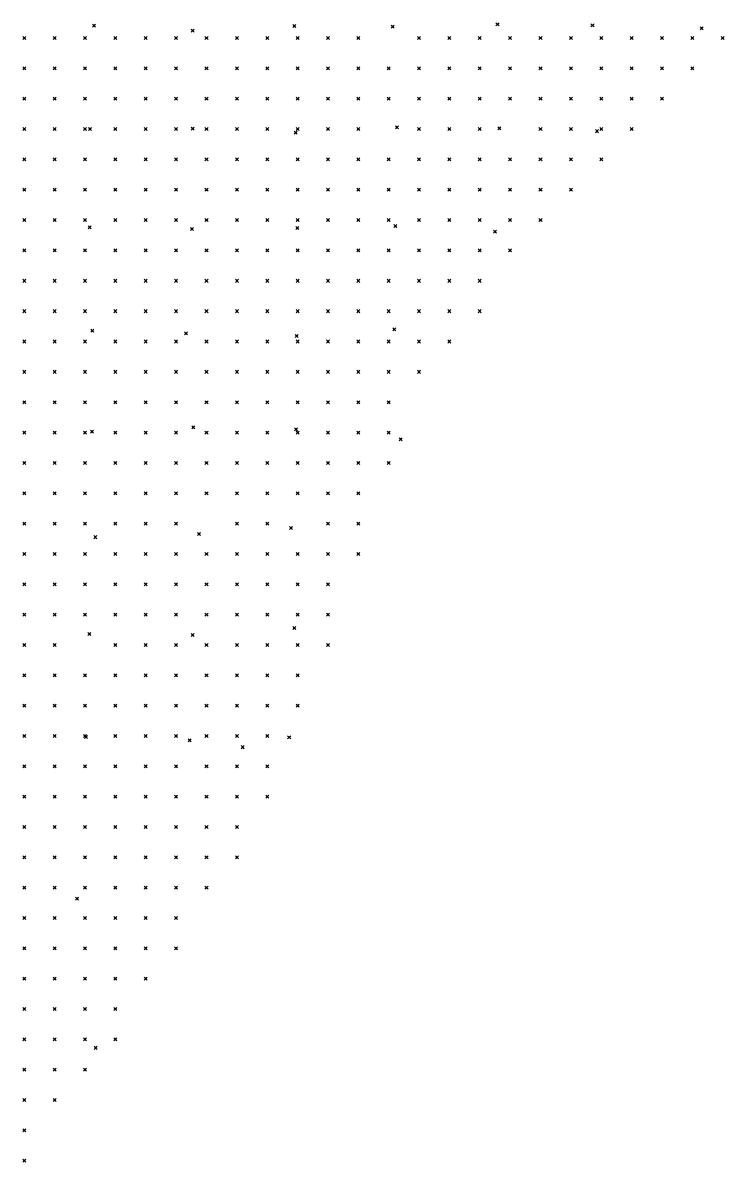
# Model space of a CAD drawing. Header units: metres. Extents: x 441556 to 446409, y 432338 to 461058.
# Drawn here: x 445595.7 to 445664.9, y 437598.1 to 437710.8 of the extents above; entities that cross this region are included whole.
import ezdxf

# ---------------------------------------------------------------- set-up
doc = ezdxf.new("R2010")
doc.units = ezdxf.units.M
doc.header["$MEASUREMENT"] = 0
doc.header["$PDMODE"] = 35
doc.header["$PDSIZE"] = 0.15
doc.layers.add('DTM-NOK-RevN_LIDAR_co_lidar', color=91, linetype='Continuous', lineweight=0)
doc.layers.add('DTM-NOK-RevN_RTK', color=32, linetype='Continuous', lineweight=0)

msp = doc.modelspace()

# ---------------------------------------------------------------- linework, layer by layer
at = {"layer": 'DTM-NOK-RevN_LIDAR_co_lidar'}
for p in [(445595.801, 437709.237, 349.487), (445598.8, 437709.237, 349.815), (445601.8, 437709.237, 350.088), (445604.799, 437709.237, 350.466), (445607.798, 437709.237, 350.821), (445610.798, 437709.237, 351.143), (445613.797, 437709.237, 351.53), (445616.797, 437709.237, 351.949), (445619.796, 437709.237, 352.38), (445622.795, 437709.237, 352.777), (445625.795, 437709.237, 353.169), (445628.794, 437709.237, 353.64), (445634.793, 437709.237, 354.316), (445637.792, 437709.237, 354.513), (445640.791, 437709.237, 354.996), (445643.791, 437709.237, 355.512), (445646.79, 437709.237, 355.853), (445649.79, 437709.237, 356.092), (445652.789, 437709.237, 356.646), (445655.788, 437709.237, 357.056), (445658.788, 437709.237, 357.681), (445661.787, 437709.237, 357.753), (445664.786, 437709.237, 357.838), (445595.801, 437706.237, 349.659), (445598.8, 437706.237, 349.983), (445601.8, 437706.237, 350.282), (445604.799, 437706.237, 350.598), (445607.798, 437706.237, 350.981), (445610.798, 437706.237, 351.388), (445613.797, 437706.237, 351.772), (445616.797, 437706.237, 352.216), (445619.796, 437706.237, 352.569), (445622.795, 437706.237, 352.932), (445625.795, 437706.237, 353.385), (445628.794, 437706.237, 353.97), (445631.793, 437706.237, 354.382), (445634.793, 437706.237, 354.723), (445637.792, 437706.237, 355.057), (445640.791, 437706.237, 355.432), (445643.791, 437706.237, 355.72), (445646.79, 437706.237, 356.059), (445649.79, 437706.237, 356.524), (445652.789, 437706.237, 357.181), (445655.788, 437706.237, 357.611), (445658.788, 437706.237, 358.02), (445661.787, 437706.237, 358.038), (445595.801, 437703.238, 349.763), (445598.8, 437703.238, 350.1), (445601.8, 437703.238, 350.435), (445604.799, 437703.238, 350.824), (445607.798, 437703.238, 351.2), (445610.798, 437703.238, 351.627), (445613.797, 437703.238, 352.047), (445616.797, 437703.238, 352.442), (445619.796, 437703.238, 352.74), (445622.795, 437703.238, 353.105), (445625.795, 437703.238, 353.619), (445628.794, 437703.238, 354.164), (445631.793, 437703.238, 354.647), (445634.793, 437703.238, 354.989), (445637.792, 437703.238, 355.401), (445640.791, 437703.238, 355.633), (445643.791, 437703.238, 355.938), (445646.79, 437703.238, 356.383), (445649.79, 437703.238, 356.84), (445652.789, 437703.238, 357.447), (445655.788, 437703.238, 358.012), (445658.788, 437703.238, 358.298), (445595.801, 437700.239, 349.864), (445598.8, 437700.239, 350.192), (445601.8, 437700.239, 350.575), (445604.799, 437700.239, 351.026), (445607.798, 437700.239, 351.458), (445610.798, 437700.239, 351.842), (445613.797, 437700.239, 352.271), (445616.797, 437700.239, 352.65), (445619.796, 437700.239, 353.012), (445622.795, 437700.239, 353.361), (445625.795, 437700.239, 353.808), (445628.794, 437700.239, 354.32), (445634.793, 437700.239, 355.154), (445637.792, 437700.239, 355.513), (445640.791, 437700.239, 355.83), (445646.79, 437700.239, 356.789), (445649.79, 437700.239, 357.2), (445652.789, 437700.239, 357.58), (445655.788, 437700.239, 358.254), (445595.801, 437697.239, 349.978), (445598.8, 437697.239, 350.35), (445601.8, 437697.239, 350.758), (445604.799, 437697.239, 351.197), (445607.798, 437697.239, 351.619), (445610.798, 437697.239, 352.026), (445613.797, 437697.239, 352.462), (445616.797, 437697.239, 352.804), (445619.796, 437697.239, 353.183), (445622.795, 437697.239, 353.605), (445625.795, 437697.239, 354.007), (445628.794, 437697.239, 354.443), (445631.793, 437697.239, 354.872), (445634.793, 437697.239, 355.295), (445637.792, 437697.239, 355.672), (445640.791, 437697.239, 356.11), (445643.791, 437697.239, 356.537), (445646.79, 437697.239, 356.952), (445649.79, 437697.239, 357.366), (445652.789, 437697.239, 357.842), (445595.801, 437694.24, 350.126), (445598.8, 437694.24, 350.528), (445601.8, 437694.24, 350.952), (445604.799, 437694.24, 351.368), (445607.798, 437694.24, 351.757), (445610.798, 437694.24, 352.174), (445613.797, 437694.24, 352.585), (445616.797, 437694.24, 352.905), (445619.796, 437694.24, 353.304), (445622.795, 437694.24, 353.74), (445625.795, 437694.24, 354.156), (445628.794, 437694.24, 354.579), (445631.793, 437694.24, 355.031), (445634.793, 437694.24, 355.446), (445637.792, 437694.24, 355.809), (445640.791, 437694.24, 356.312), (445643.791, 437694.24, 356.634), (445646.79, 437694.24, 357.073), (445649.79, 437694.24, 357.6), (445595.801, 437691.24, 350.343), (445598.8, 437691.24, 350.733), (445601.8, 437691.24, 351.12), (445604.799, 437691.24, 351.502), (445607.798, 437691.24, 351.899), (445610.798, 437691.24, 352.291), (445613.797, 437691.24, 352.676), (445616.797, 437691.24, 353.026), (445619.796, 437691.24, 353.392), (445622.795, 437691.24, 353.854), (445625.795, 437691.24, 354.258), (445628.794, 437691.24, 354.64), (445631.793, 437691.24, 355.068), (445634.793, 437691.24, 355.436), (445637.792, 437691.24, 355.995), (445640.791, 437691.24, 356.397), (445643.791, 437691.24, 356.855), (445646.79, 437691.24, 357.251), (445595.801, 437688.241, 350.704), (445598.8, 437688.241, 351.035), (445601.8, 437688.241, 351.369), (445604.799, 437688.241, 351.682), (445607.798, 437688.241, 352.041), (445610.798, 437688.241, 352.453), (445613.797, 437688.241, 352.867), (445616.797, 437688.241, 353.186), (445619.796, 437688.241, 353.557), (445622.795, 437688.241, 353.987), (445625.795, 437688.241, 354.415), (445628.794, 437688.241, 354.75), (445631.793, 437688.241, 355.048), (445634.793, 437688.241, 355.449), (445637.792, 437688.241, 356.159), (445640.791, 437688.241, 356.585), (445643.791, 437688.241, 357.006), (445595.801, 437685.242, 351.155), (445598.8, 437685.242, 351.469), (445601.8, 437685.242, 351.713), (445604.799, 437685.242, 352.036), (445607.798, 437685.242, 352.315), (445610.798, 437685.242, 352.599), (445613.797, 437685.242, 353.015), (445616.797, 437685.242, 353.349), (445619.796, 437685.242, 353.771), (445622.795, 437685.242, 354.133), (445625.795, 437685.242, 354.643), (445628.794, 437685.242, 355.005), (445631.793, 437685.242, 355.138), (445634.793, 437685.242, 355.692), (445637.792, 437685.242, 356.42), (445640.791, 437685.242, 356.716), (445595.801, 437682.242, 351.609), (445598.8, 437682.242, 351.775), (445601.8, 437682.242, 352.11), (445604.799, 437682.242, 352.433), (445607.798, 437682.242, 352.687), (445610.798, 437682.242, 352.899), (445613.797, 437682.242, 353.214), (445616.797, 437682.242, 353.557), (445619.796, 437682.242, 353.997), (445622.795, 437682.242, 354.452), (445625.795, 437682.242, 354.889), (445628.794, 437682.242, 355.22), (445631.793, 437682.242, 355.552), (445634.793, 437682.242, 356.247), (445637.792, 437682.242, 356.649), (445640.791, 437682.242, 356.949), (445595.801, 437679.243, 352.014), (445598.8, 437679.243, 352.225), (445601.8, 437679.243, 352.415), (445604.799, 437679.243, 352.796), (445607.798, 437679.243, 353.089), (445610.798, 437679.243, 353.28), (445613.797, 437679.243, 353.573), (445616.797, 437679.243, 353.892), (445619.796, 437679.243, 354.268), (445622.795, 437679.243, 354.682), (445625.795, 437679.243, 355.073), (445628.794, 437679.243, 355.562), (445631.793, 437679.243, 356.148), (445634.793, 437679.243, 356.802), (445637.792, 437679.243, 357.031), (445595.801, 437676.244, 352.329), (445598.8, 437676.244, 352.533), (445601.8, 437676.244, 352.8), (445604.799, 437676.244, 353.206), (445607.798, 437676.244, 353.282), (445610.798, 437676.244, 353.549), (445613.797, 437676.244, 353.911), (445616.797, 437676.244, 354.295), (445619.796, 437676.244, 354.637), (445622.795, 437676.244, 355.004), (445625.795, 437676.244, 355.506), (445628.794, 437676.244, 356.162), (445631.793, 437676.244, 356.568), (445634.793, 437676.244, 357.006), (445595.801, 437673.244, 352.702), (445598.8, 437673.244, 352.967), (445601.8, 437673.244, 353.183), (445604.799, 437673.244, 353.419), (445607.798, 437673.244, 353.615), (445610.798, 437673.244, 353.951), (445613.797, 437673.244, 354.262), (445616.797, 437673.244, 354.673), (445619.796, 437673.244, 354.849), (445622.795, 437673.244, 355.504), (445625.795, 437673.244, 356.124), (445628.794, 437673.244, 356.706), (445631.793, 437673.244, 356.873), (445595.801, 437670.245, 353.198), (445598.8, 437670.245, 353.444), (445601.8, 437670.245, 353.602), (445604.799, 437670.245, 353.842), (445607.798, 437670.245, 354.088), (445610.798, 437670.245, 354.388), (445613.797, 437670.245, 354.704), (445616.797, 437670.245, 355.301), (445619.796, 437670.245, 355.559), (445622.795, 437670.245, 356.072), (445625.795, 437670.245, 356.593), (445628.794, 437670.245, 356.792), (445631.793, 437670.245, 357.151), (445595.801, 437667.245, 353.776), (445598.8, 437667.245, 353.869), (445601.8, 437667.245, 354.005), (445604.799, 437667.245, 354.263), (445607.798, 437667.245, 354.537), (445610.798, 437667.245, 354.794), (445613.797, 437667.245, 355.179), (445616.797, 437667.245, 355.818), (445619.796, 437667.245, 356.29), (445622.795, 437667.245, 356.32), (445625.795, 437667.245, 356.634), (445628.794, 437667.245, 356.832), (445631.793, 437667.245, 357.314), (445595.801, 437664.246, 354.13), (445598.8, 437664.246, 354.286), (445601.8, 437664.246, 354.481), (445604.799, 437664.246, 354.748), (445607.798, 437664.246, 354.915), (445610.798, 437664.246, 355.142), (445613.797, 437664.246, 355.463), (445616.797, 437664.246, 356.107), (445619.796, 437664.246, 356.478), (445622.795, 437664.246, 356.416), (445625.795, 437664.246, 356.722), (445628.794, 437664.246, 357.328), (445595.801, 437661.247, 354.449), (445598.8, 437661.247, 354.709), (445601.8, 437661.247, 354.94), (445604.799, 437661.247, 355.146), (445607.798, 437661.247, 355.359), (445610.798, 437661.247, 355.576), (445616.797, 437661.247, 356.682), (445619.796, 437661.247, 356.792), (445625.795, 437661.247, 357.449), (445628.794, 437661.247, 358.25), (445595.801, 437658.247, 354.753), (445598.8, 437658.247, 355.05), (445601.8, 437658.247, 355.324), (445604.799, 437658.247, 355.484), (445607.798, 437658.247, 355.787), (445610.798, 437658.247, 356.347), (445613.797, 437658.247, 356.484), (445616.797, 437658.247, 357.301), (445619.796, 437658.247, 357.511), (445622.795, 437658.247, 357.8), (445625.795, 437658.247, 358.407), (445628.794, 437658.247, 358.859), (445595.801, 437655.248, 355.053), (445598.8, 437655.248, 355.342), (445601.8, 437655.248, 355.664), (445604.799, 437655.248, 355.844), (445607.798, 437655.248, 356.372), (445610.798, 437655.248, 356.988), (445613.797, 437655.248, 357.18), (445616.797, 437655.248, 357.44), (445619.796, 437655.248, 357.869), (445622.795, 437655.248, 358.408), (445625.795, 437655.248, 358.809), (445595.801, 437652.249, 355.38), (445598.8, 437652.249, 355.627), (445601.8, 437652.249, 355.901), (445604.799, 437652.249, 356.157), (445607.798, 437652.249, 356.845), (445610.798, 437652.249, 357.455), (445613.797, 437652.249, 357.72), (445616.797, 437652.249, 357.793), (445619.796, 437652.249, 358.193), (445622.795, 437652.249, 358.55), (445625.795, 437652.249, 358.854), (445595.801, 437649.249, 355.6), (445598.8, 437649.249, 355.865), (445604.799, 437649.249, 356.803), (445607.798, 437649.249, 357.153), (445610.798, 437649.249, 357.601), (445613.797, 437649.249, 357.894), (445616.797, 437649.249, 357.836), (445619.796, 437649.249, 358.376), (445622.795, 437649.249, 358.786), (445625.795, 437649.249, 359.02), (445595.801, 437646.25, 355.819), (445598.8, 437646.25, 356.393), (445601.8, 437646.25, 357.01), (445604.799, 437646.25, 357.354), (445607.798, 437646.25, 357.473), (445610.798, 437646.25, 357.799), (445613.797, 437646.25, 358.286), (445616.797, 437646.25, 358.214), (445619.796, 437646.25, 358.739), (445622.795, 437646.25, 359.164), (445595.801, 437643.25, 356.218), (445598.8, 437643.25, 357.117), (445601.8, 437643.25, 357.402), (445604.799, 437643.25, 357.518), (445607.798, 437643.25, 357.603), (445610.798, 437643.25, 357.954), (445613.797, 437643.25, 358.234), (445616.797, 437643.25, 358.578), (445619.796, 437643.25, 359.082), (445622.795, 437643.25, 359.35), (445595.801, 437640.251, 356.738), (445598.8, 437640.251, 357.211), (445601.8, 437640.251, 357.578), (445604.799, 437640.251, 357.652), (445607.798, 437640.251, 357.834), (445610.798, 437640.251, 358.046), (445613.797, 437640.251, 358.726), (445616.797, 437640.251, 359.063), (445619.796, 437640.251, 359.488), (445595.801, 437637.252, 356.807), (445598.8, 437637.252, 357.325), (445601.8, 437637.252, 357.641), (445604.799, 437637.252, 357.819), (445607.798, 437637.252, 358.098), (445610.798, 437637.252, 358.344), (445613.797, 437637.252, 358.993), (445616.797, 437637.252, 359.398), (445619.796, 437637.252, 359.626), (445595.801, 437634.252, 357.016), (445598.8, 437634.252, 357.593), (445601.8, 437634.252, 357.946), (445604.799, 437634.252, 357.991), (445607.798, 437634.252, 358.378), (445610.798, 437634.252, 358.792), (445613.797, 437634.252, 359.316), (445616.797, 437634.252, 359.731), (445619.796, 437634.252, 359.962), (445595.801, 437631.253, 357.429), (445598.8, 437631.253, 357.943), (445601.8, 437631.253, 358.359), (445604.799, 437631.253, 358.231), (445607.798, 437631.253, 358.818), (445610.798, 437631.253, 359.305), (445613.797, 437631.253, 359.721), (445616.797, 437631.253, 359.972), (445595.801, 437628.254, 357.611), (445598.8, 437628.254, 357.998), (445601.8, 437628.254, 358.525), (445604.799, 437628.254, 358.799), (445607.798, 437628.254, 359.319), (445610.798, 437628.254, 359.785), (445613.797, 437628.254, 360.032), (445616.797, 437628.254, 360.196), (445595.801, 437625.254, 357.858), (445598.8, 437625.254, 358.237), (445601.8, 437625.254, 358.895), (445604.799, 437625.254, 359.384), (445607.798, 437625.254, 359.72), (445610.798, 437625.254, 360.052), (445613.797, 437625.254, 360.633), (445595.801, 437622.255, 358.095), (445598.8, 437622.255, 358.576), (445601.8, 437622.255, 359.252), (445604.799, 437622.255, 359.64), (445607.798, 437622.255, 359.95), (445610.798, 437622.255, 360.226), (445595.801, 437619.255, 358.42), (445598.8, 437619.255, 359.009), (445601.8, 437619.255, 359.482), (445604.799, 437619.255, 359.837), (445607.798, 437619.255, 360.159), (445610.798, 437619.255, 360.522), (445595.801, 437616.256, 358.889), (445598.8, 437616.256, 359.423), (445601.8, 437616.256, 359.744), (445604.799, 437616.256, 360.021), (445607.798, 437616.256, 360.396), (445595.801, 437613.257, 359.425), (445598.8, 437613.257, 359.697), (445601.8, 437613.257, 359.901), (445604.799, 437613.257, 360.279), (445595.801, 437610.257, 359.698), (445598.8, 437610.257, 359.896), (445601.8, 437610.257, 360.201), (445604.799, 437610.257, 360.648), (445595.801, 437607.258, 359.937), (445598.8, 437607.258, 360.259), (445601.8, 437607.258, 360.534), (445595.801, 437604.259, 359.994), (445598.8, 437604.259, 360.474), (445595.801, 437601.259, 360.227), (445595.801, 437598.26, 360.629)]:
    msp.add_point(p, dxfattribs=at)
at = {"layer": 'DTM-NOK-RevN_RTK'}
for p in [(445602.694, 437710.462, 350.228), (445612.427, 437709.981, 351.327), (445622.477, 437710.432, 352.799), (445632.19, 437710.36, 353.979), (445642.542, 437710.6, 355.222), (445651.926, 437710.488, 356.328), (445662.698, 437710.216, 357.382), (445602.28, 437700.254, 350.776), (445612.422, 437700.295, 352.105), (445622.611, 437699.879, 353.482), (445632.601, 437700.418, 354.938), (445642.732, 437700.321, 356.127), (445652.377, 437700.035, 357.376), (445602.243, 437690.53, 351.38), (445612.35, 437690.367, 352.735), (445622.778, 437690.458, 354.067), (445632.462, 437690.648, 355.304), (445642.297, 437690.11, 356.773), (445602.507, 437680.303, 352.405), (445611.779, 437680.039, 353.396), (445622.698, 437679.796, 354.769), (445632.337, 437680.436, 356.091), (445612.486, 437670.761, 354.583), (445622.642, 437670.563, 355.762), (445602.488, 437670.333, 353.748), (445632.973, 437669.586, 356.836), (445622.155, 437660.818, 356.737), (445602.806, 437659.901, 355.273), (445613.058, 437660.216, 356.259), (445602.237, 437650.325, 356.435), (445612.42, 437650.237, 357.346), (445622.474, 437650.917, 358.086), (445601.896, 437640.158, 357.395), (445621.964, 437640.125, 359.31), (445612.131, 437639.824, 358.293), (445617.369, 437639.141, 358.882), (445601.018, 437624.169, 358.542), (445602.849, 437609.416, 360.081)]:
    msp.add_point(p, dxfattribs=at)

doc.saveas('drawing.dxf')
